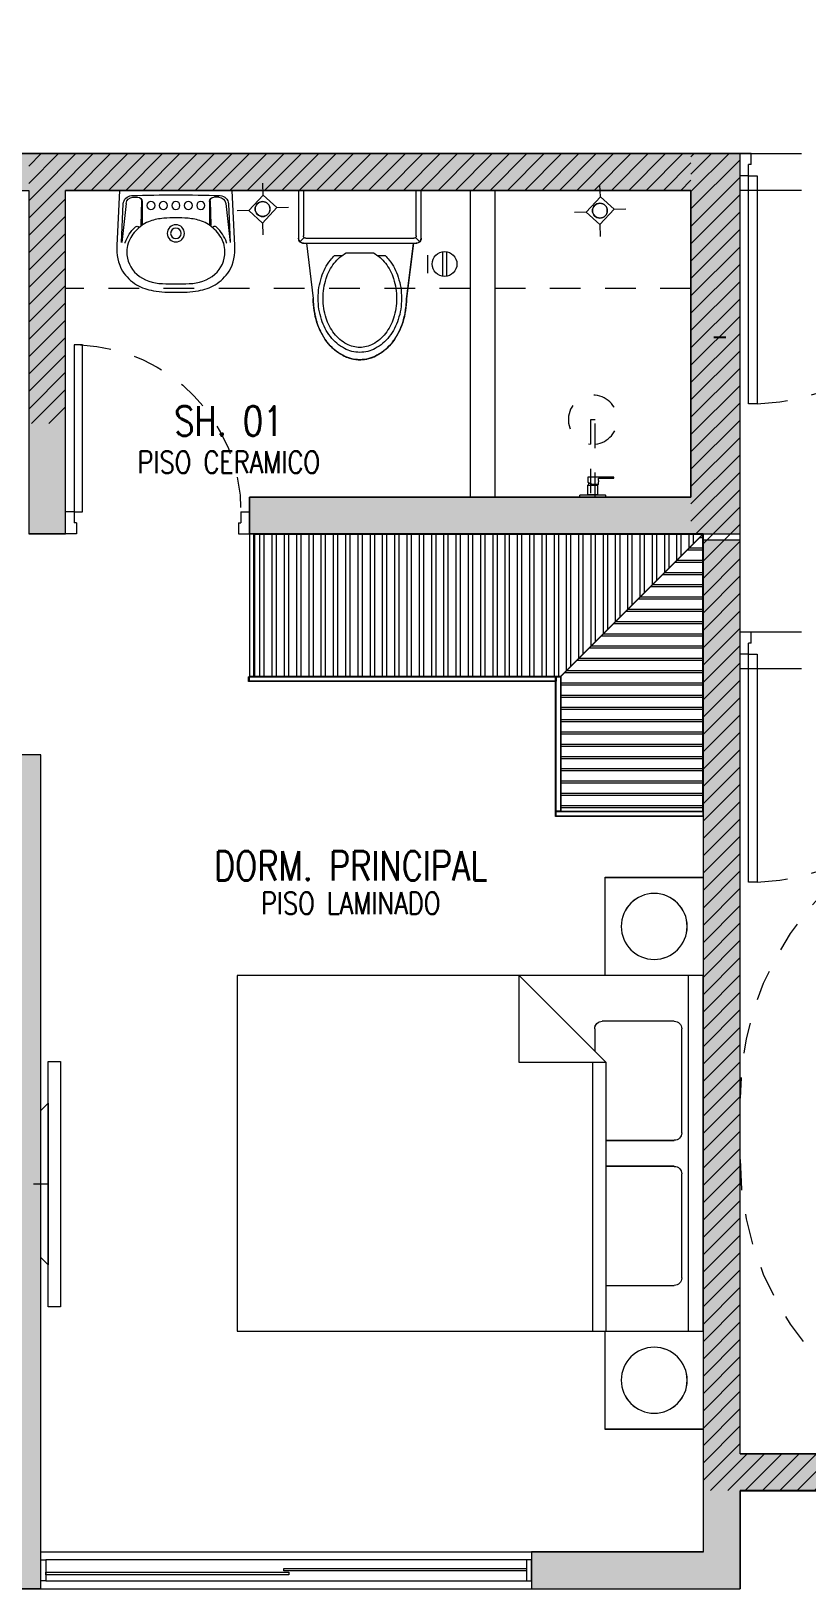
# Model space of a CAD drawing. Header units: millimetres. Extents: x 3738 to 3833, y 1327 to 1657.
# Drawn here: x 3788.63 to 3791.79, y 1407.21 to 1413.56 of the extents above; entities that cross this region are included whole.
import ezdxf
from ezdxf.enums import TextEntityAlignment as Align

# ---------------------------------------------------------------- set-up
doc = ezdxf.new("R2010")
doc.units = ezdxf.units.MM
doc.linetypes.add('HIDDEN2', pattern=[0.1875, 0.125, -0.0625])
doc.linetypes.add('X-REF_DP_Arquitectura$0$HIDDEN', pattern=[0.375, 0.25, -0.125])
doc.layers.get('0').update_dxf_attribs({"color": 251, "lineweight": 9})
for name, color, linetype, lineweight in [('A-07', 251, 'Continuous', 13), ('A-MOBILIARIO', 251, 'Continuous', 13), ('A-MURO BAJO', 251, 'Continuous', 13), ('A-MUROS', 251, 'Continuous', 13), ('A-PROYECCIONES', 251, 'HIDDEN2', 13), ('A-SANITARIOS', 251, 'Continuous', 13), ('A-TEXTO-ACABADO PISO', 251, 'Continuous', 13), ('A-TEXTO-AMBIENTE', 251, 'Continuous', 13), ('A_20_Estructuras', 251, 'Continuous', 13), ('A_30_DispositivosSanit', 251, 'Continuous', 13), ('A_50_TextoAmbiente', 251, 'Continuous', 13), ('A_50_Vigas', 251, 'X-REF_DP_Arquitectura$0$HIDDEN', 13), ('A_60_HatchEstructuras', 251, 'Continuous', 13), ('DLP_MOBILIARIO FIJO', 251, 'Continuous', 13), ('MURO CF 120', 251, 'Continuous', 13), ('MURO CF 60', 251, 'Continuous', 13)]:
    doc.layers.add(name, color=color, linetype=linetype, lineweight=lineweight)
doc.styles.add('ROMANS', font='romans.shx', dxfattribs={"width": 0.8})
pattern_1 = [(45, (-21.67, -43.67528), (-0.03535534, 0.03535534), [])]
pattern_2 = [(45, (131.3, -47.8), (-0.035355339, 0.035355339), [])]

# ---------------------------------------------------------------- blocks, each defined once
blk = doc.blocks.new('EF-P112')
at = {"layer": 'A_60_HatchEstructuras'}
h = blk.add_hatch(color=256, dxfattribs=at)
h.dxf.hatch_style = 1
h.paths.add_polyline_path([(-26.25, -4.925), (-25.825, -4.925), (-25.825, -4.775), (-28.1, -4.775), (-28.1, -4.925), (-26.45, -4.925), (-26.45, -6.175), (-28.85, -6.175), (-28.85, -4.775), (-29, -4.775), (-29, -6.175), (-31.9, -6.175), (-31.9, -4.775), (-32.1, -4.775), (-32.1, -6.175), (-35.65, -6.175), (-35.65, -6.325), (-26.25, -6.325)])
h.paths.add_polyline_path([(-25.65, -7.525), (-35.65, -7.525), (-35.65, -7.675), (-32.1, -7.675), (-32.1, -9.075), (-31.9, -9.075), (-31.9, -7.675), (-28.55, -7.675), (-28.55, -9.075), (-28.4, -9.075), (-28.4, -7.675), (-25.85, -7.675), (-25.85, -8.925), (-27.65, -8.925), (-27.65, -9.075), (-25.65, -9.075)])
h = blk.add_hatch(color=256, dxfattribs=at)
h.dxf.hatch_style = 1
h.paths.add_polyline_path([(-25.65, -9.1), (-25.8, -9.1), (-25.8, -13.225), (-26.5, -13.225), (-26.5, -13.375), (-25.65, -13.375), (-25.65, -12.975), (-21.85, -12.975), (-21.85, -7.525), (-24.65, -7.525), (-24.65, -7.675), (-22, -7.675), (-22, -10.025), (-24.2, -10.025), (-24.2, -9.475), (-24.65, -9.475), (-24.65, -9.625), (-24.35, -9.625), (-24.35, -10.175), (-22, -10.175), (-22, -12.825), (-25.65, -12.825)])
h.paths.add_polyline_path([(-21.52, -9.1), (-21.67, -9.1), (-21.67, -13.375), (-20.85, -13.375), (-20.85, -13.225), (-21.52, -13.225)])
h = blk.add_hatch(color=256, dxfattribs=at)
h.dxf.hatch_style = 1
h.paths.add_polyline_path([(-28.5, -9.975), (-30.25, -9.975), (-30.25, -10.125), (-28.65, -10.125), (-28.65, -13.225), (-29.85, -13.225), (-29.85, -13.375), (-28.5, -13.375)])
h.paths.add_polyline_path([(-31.05, -9.975), (-31.2, -9.975), (-31.2, -13.375), (-31.05, -13.375)])
h.paths.add_polyline_path([(-33.6, -10.125), (-32, -10.125), (-32, -9.975), (-33.75, -9.975), (-33.75, -13.375), (-32.4, -13.375), (-32.4, -13.225), (-33.6, -13.225)])
at = {"layer": 'A_20_Estructuras'}
for points in [[(-25.65, -7.525), (-35.65, -7.525), (-35.65, -7.675), (-32.1, -7.675), (-32.1, -9.075), (-31.9, -9.075), (-31.9, -7.675), (-28.55, -7.675), (-28.55, -9.075), (-28.4, -9.075), (-28.4, -7.675), (-25.85, -7.675), (-25.85, -8.925), (-27.65, -8.925), (-27.65, -9.075), (-25.65, -9.075)], [(-25.65, -9.1), (-25.8, -9.1), (-25.8, -13.225), (-26.5, -13.225), (-26.5, -13.375), (-25.65, -13.375), (-25.65, -12.975), (-21.85, -12.975), (-21.85, -7.525), (-24.65, -7.525), (-24.65, -7.675), (-22, -7.675), (-22, -10.025), (-24.2, -10.025), (-24.2, -9.475), (-24.65, -9.475), (-24.65, -9.625), (-24.35, -9.625), (-24.35, -10.175), (-22, -10.175), (-22, -12.825), (-25.65, -12.825)], [(-28.5, -9.975), (-30.25, -9.975), (-30.25, -10.125), (-28.65, -10.125), (-28.65, -13.225), (-29.85, -13.225), (-29.85, -13.375), (-28.5, -13.375)]]:
    blk.add_lwpolyline(points, close=True, dxfattribs=at)
at = {"layer": 'A_50_Vigas'}
for p, q in [((-24.65, -7.525), (-25.65, -7.525)), ((-24.65, -7.675), (-25.65, -7.675)), ((-24.65, -9.475), (-25.65, -9.475)), ((-24.65, -9.625), (-25.65, -9.625)), ((-28.5, -13.375), (-26.5, -13.375))]:
    blk.add_line(p, q, dxfattribs=at)
blk = doc.blocks.new('ducha marsano')
at = {"linetype": 'HIDDEN2', "ltscale": 0.5, "extrusion": (-4.9425e-10, -7.91123e-10, -1)}
for p, q in [((-0.01, 0), (0.01, 0)), ((0.01, 0), (0.01, -0.3155)), ((-0.0205, -0.08), (-0.0205, -0.0601)), ((-0.0155, -0.058), (-0.0157, -0.058)), ((-0.01, -0.3155), (-0.01, 0)), ((0.0225, -0.0515), (-0.0001, -0.0515)), ((0.0225, -0.0515), (0.0225, -0.0627)), ((0.021, -0.0815), (-0.019, -0.0815)), ((0.025, -0.0815), (0.021, -0.0815)), ((0.0225, -0.0682), (0.0225, -0.077)), ((0.0225, -0.077), (0.025, -0.077)), ((0.025, -0.077), (0.0771, -0.077)), ((0.0771, -0.0815), (0.025, -0.0815)), ((0.0771, -0.077), (0.0816, -0.077)), ((0.0816, -0.0815), (0.0771, -0.0815)), ((0.0816, -0.077), (0.082, -0.077)), ((0.082, -0.0815), (0.0816, -0.0815)), ((0.082, -0.077), (0.084, -0.077)), ((0.084, -0.0815), (0.082, -0.0815)), ((0.0855, -0.0785), (0.0855, -0.08)), ((0.01, -0.3155), (-0.01, -0.3155))]:
    blk.add_line(p, q, dxfattribs=at)
for centre, radius, start, end in [((-0.0004, -0.0462), 0.02, 323.95812, 354.92979), ((0.0004, -0.0462), 0.02, 185.07021, 195.2705), ((0.019, -0.08), 0.0015, 270, 360), ((-0.084, -0.0785), 0.0015, 90, 180), ((-0.084, -0.08), 0.0015, 180, 270), ((0, -0.3155), 0.1, 95.73917, 84.26083)]:
    blk.add_arc(centre, radius, start, end, dxfattribs=at)
at = {"linetype": 'HIDDEN2', "ltscale": 0.5, "extrusion": (-4.94252e-10, -7.91124e-10, -1)}
blk.add_ellipse((0, -0.0515), major_axis=(-0.0225, -0.0095), ratio=0.001448, start_param=0.425436, end_param=1.567366, dxfattribs=at)
at = {"linetype": 'HIDDEN2', "ltscale": 0.5}
for points, degree in [([(-0.0305, 0), (0, 0), (0.0305, 0)], 2), ([(0.0305, 0), (0.0415, 0), (0.0525, 0)], 2), ([(0.0525, 0), (0.0525, -0.0038), (0.0525, -0.0075)], 2), ([(-0.0525, 0), (-0.0525, -0.0038), (-0.0525, -0.0075)], 2), ([(-0.0525, 0), (-0.0415, 0), (-0.0305, 0)], 2), ([(-0.0525, -0.0075), (-0.0525, -0.0075), (-0.0525, -0.0075)], 2), ([(0.0305, -0.008), (0, -0.008), (-0.0305, -0.008)], 2), ([(-0.0215, -0.008), (-0.0215, -0.0093), (-0.0215, -0.0105)], 2), ([(-0.021, -0.011), (-0.007, -0.011), (0.007, -0.011), (0.021, -0.011)], 3), ([(-0.02, -0.011), (-0.02, -0.0294), (-0.02, -0.0477)], 2), ([(-0.0197, -0.048), (0, -0.048), (0.0197, -0.048)], 2), ([(0.02, -0.011), (0.02, -0.0294), (0.02, -0.0477)], 2), ([(0.0215, -0.008), (0.0215, -0.0093), (0.0215, -0.0105)], 2)]:
    blk.add_open_spline(points, degree=degree, dxfattribs=at)
for points, weights in [([(-0.0525, -0.0075), (-0.0525, -0.0075), (-0.0525, -0.0075)], [1, 0.990847086912, 0.982266230892]), ([(-0.052, -0.008), (-0.0525, -0.008), (-0.0525, -0.0075)], [1, 0.707106781193, 1]), ([(-0.0215, -0.0105), (-0.0215, -0.011), (-0.021, -0.011)], [1, 0.70710678154, 1]), ([(-0.02, -0.0477), (-0.02, -0.048), (-0.0197, -0.048)], [1, 0.707106780138, 1]), ([(0.02, -0.0477), (0.02, -0.048), (0.0197, -0.048)], [1, 0.707106779703, 1]), ([(0.0211, -0.011), (0.0211, -0.011), (0.021, -0.011)], [1, 0.992411795776, 1]), ([(0.052, -0.008), (0.0521, -0.008), (0.0521, -0.008)], [1, 0.992411795771, 1])]:
    blk.add_rational_spline(points, weights, degree=2, dxfattribs=at)
for points, knots in [([(-0.0305, -0.008), (-0.0332, -0.008), (-0.0374, -0.008), (-0.0424, -0.008), (-0.0458, -0.008), (-0.0486, -0.008), (-0.0512, -0.008), (-0.052, -0.008), (-0.052, -0.008)], [0, 0, 0, 0, 8.104572, 12.495263, 16.885954, 21.276645, 25.667336, 33.771908, 33.771908, 33.771908, 33.771908]), ([(0.0225, -0.0682), (0.0225, -0.0682), (0.0225, -0.0682), (0.0225, -0.0679), (0.0224, -0.0677), (0.0224, -0.0672), (0.0224, -0.0669), (0.0223, -0.0662), (0.0223, -0.0658), (0.0223, -0.0652), (0.0223, -0.0648), (0.0224, -0.0641), (0.0224, -0.0638), (0.0224, -0.0633), (0.0225, -0.0631), (0.0225, -0.0628), (0.0225, -0.0627), (0.0225, -0.0627)], [0.4148436, 0.4148436, 0.4148436, 0.4148436, 0.5185541, 0.5185541, 0.6222645, 0.6222645, 0.7259759, 0.7259759, 0.8296873, 0.8296873, 0.9333987, 0.9333987, 1.03711, 1.03711, 1.1408205, 1.1408205, 1.2445309, 1.2445309, 1.2445309, 1.2445309]), ([(0.052, -0.008), (0.052, -0.008), (0.0512, -0.008), (0.0486, -0.008), (0.0458, -0.008), (0.0424, -0.008), (0.0374, -0.008), (0.0332, -0.008), (0.0305, -0.008)], [0, 0, 0, 0, 8.104572, 12.495263, 16.885954, 21.276645, 25.667336, 33.771908, 33.771908, 33.771908, 33.771908])]:
    blk.add_open_spline(points, degree=3, knots=knots, dxfattribs=at)
for points, weights, degree, knots in [([(0.0211, -0.011), (0.0211, -0.011), (0.0211, -0.011), (0.0211, -0.011), (0.0214, -0.0109), (0.0215, -0.0107), (0.0215, -0.0105)], [0.918641037743, 0.918640949346, 0.918640860949, 0.918640772552, 0.789223156395, 0.789223156395, 0.918640772552], 3, [0.1238988, 0.1238988, 0.1238988, 0.1238988, 0.1238993, 0.1238993, 0.1238993, 0.78603, 0.78603, 0.78603, 0.78603]), ([(0.0521, -0.008), (0.0521, -0.008), (0.0521, -0.008), (0.0525, -0.0079), (0.0525, -0.0075)], [0.918641037749, 0.918640905153, 0.918640772558, 0.724517853988, 0.918640772558], 2, [0.1238988, 0.1238988, 0.1238988, 0.1238993, 0.1238993, 0.7860311, 0.7860311, 0.7860311])]:
    blk.add_rational_spline(points, weights, degree=degree, knots=knots, dxfattribs=at)
blk = doc.blocks.new('A$C4BFA03A9')
for points in [[(0.06, -0.5), (0.11, -0.5), (0.11, 0.5), (0.06, 0.5)], [(0.03, -0.3), (0.06, -0.33), (0.06, 0.33), (0.03, 0.3)]]:
    blk.add_lwpolyline(points, close=True)
at = {"layer": 'A-PROYECCIONES', "ltscale": 0.15}
blk.add_line((0.06, 0), (0, 0), dxfattribs=at)
blk = doc.blocks.new('CAMA 2PLAZAS C_VELADOR')
for p, q in [((-1.8499, 0), (-0.3999, 0)), ((-1.8499, -0.06), (-1.8499, 0)), ((-0.3999, 0), (-0.3999, -0.06))]:
    blk.add_line(p, q)
at = {"linetype": 'Continuous'}
for p, q in [((-1.8499, -0.06), (-0.3999, -0.06)), ((-1.8499, -1.9), (-1.8499, -0.06)), ((-0.3999, -0.06), (-0.3999, -1.9)), ((-1.6633, -0.3958), (-1.6633, -0.1184)), ((-1.6327, -0.0878), (-1.2086, -0.0878)), ((-1.1779, -0.1184), (-1.1779, -0.3958)), ((-1.0719, -0.3958), (-1.0719, -0.1184)), ((-1.0413, -0.0878), (-0.6172, -0.0878)), ((-0.5866, -0.1184), (-0.5866, -0.4118)), ((-1.8499, -0.396), (-0.7546, -0.396)), ((-0.3999, -0.7507), (-0.7546, -0.396)), ((-0.7546, -0.396), (-0.7546, -0.7507)), ((-0.6172, -0.4424), (-0.7082, -0.4424)), ((-0.7546, -0.452), (-1.8499, -0.452)), ((-0.7546, -0.7507), (-0.3999, -0.7507)), ((-0.3999, -1.9), (-1.8499, -1.9))]:
    blk.add_line(p, q, dxfattribs=at)
for points in [[(-2.2499, -0.4), (-1.8499, -0.4), (-1.8499, 0), (-2.2499, 0)], [(-0.4, -0.4), (0, -0.4), (0, 0), (-0.4, 0)]]:
    blk.add_lwpolyline(points, close=True)
for centre in [(-2.0499, -0.2), (-0.2, -0.2)]:
    blk.add_circle(centre, 0.1344)
for centre, start, end in [((-1.6327, -0.1184), 90, 180), ((-1.2086, -0.1184), 0, 90), ((-1.0413, -0.1184), 90, 180), ((-0.6172, -0.1184), 0, 90), ((-0.6172, -0.4118), 270, 0)]:
    blk.add_arc(centre, 0.0306, start, end, dxfattribs=at)
blk = doc.blocks.new('*U281')
for p, q in [((0.01, 0.705), (0.01, 0.75)), ((0.055, 0.705), (0.01, 0.705)), ((0.1, 0.715), (0.055, 0.715)), ((0.055, 0.705), (0.055, 0.715)), ((0.1, 0.715), (0.1, 0.75)), ((0.055, 0.045), (0.01, 0.045)), ((0.01, 0.045), (0.01, 0)), ((0.055, 0.045), (0.055, 0.035)), ((0.1, 0.035), (0.055, 0.035)), ((0.1, 0.035), (0.1, 0))]:
    blk.add_line(p, q)
blk.add_lwpolyline([(0.78, 0.07), (0.78, 0.035), (0.1, 0.035), (0.1, 0.07)], close=True)
at = {"color": 7, "linetype": 'HIDDEN2'}
blk.add_arc((0.0996, 0.0341), 0.6809, 2.23015, 89.96723, dxfattribs=at)
blk = doc.blocks.new('SIFON JET_PLANTA')
for p, q in [((-0.215, 0.2181, 0), (-0.44, 0.19, 0)), ((-0.215, -0.23, 0), (-0.215, 0.23, 0)), ((-0.2091, 0.2441, 0), (-0.1921, 0.2271, 0)), ((-0.195, 0.25, 0), (0, 0.25, 0)), ((-0.195, -0.22, 0), (-0.195, 0.22, 0)), ((-0.185, 0.23, 0), (0, 0.23, 0)), ((0, 0.25, 0), (0, -0.25, 0)), ((-0.265, 0.0718, 0), (-0.265, 0.1028, 0)), ((-0.255, -0.0562, 0), (-0.255, 0.0562, 0)), ((-0.265, -0.1028, 0), (-0.265, -0.0718, 0)), ((-0.215, -0.2181, 0), (-0.44, -0.19, 0)), ((-0.2091, -0.2441, 0), (-0.1921, -0.2271, 0)), ((0, -0.25, 0), (-0.195, -0.25, 0)), ((0, -0.23, 0), (-0.185, -0.23, 0))]:
    blk.add_line(p, q)
at = {"extrusion": (-2.64698e-23, 6.61744e-24, -1)}
for p, q in [((-0.44, 0.19, 0), (-0.4322, 0.191, 0)), ((-0.4322, 0.191, 0), (-0.215, 0.2181, 0)), ((-0.215, 0.2278, 0), (-0.2149, 0.2323, 0)), ((-0.215, 0.2234, 0), (-0.215, 0.2278, 0)), ((-0.215, 0.2181, 0), (-0.215, 0.2234, 0)), ((-0.2149, 0.2323, 0), (-0.2142, 0.2356, 0)), ((-0.2142, 0.2356, 0), (-0.2129, 0.239, 0)), ((-0.2129, 0.239, 0), (-0.211, 0.2419, 0)), ((-0.211, 0.2419, 0), (-0.2091, 0.2441, 0)), ((-0.2091, 0.2441, 0), (-0.2077, 0.2455, 0)), ((-0.2077, 0.2455, 0), (-0.2055, 0.247, 0)), ((-0.2055, 0.247, 0), (-0.2007, 0.2492, 0)), ((-0.2007, 0.2492, 0), (-0.195, 0.25, 0)), ((-0.195, 0.25, 0), (-0.195, 0.25, 0)), ((-0.195, 0.25, 0), (-0.1605, 0.25, 0)), ((-0.1605, 0.25, 0), (-0.0975, 0.25, 0)), ((-0.0975, 0.25, 0), (-0.0323, 0.25, 0)), ((-0.0323, 0.25, 0), (0, 0.25, 0)), ((0, 0.25, 0), (0, -0.25, 0)), ((-0.6299, 0.1235, 0), (-0.6251, 0.1276, 0)), ((-0.6251, 0.1276, 0), (-0.6206, 0.1314, 0)), ((-0.6206, 0.1314, 0), (-0.6168, 0.1344, 0)), ((-0.6168, 0.1344, 0), (-0.6106, 0.1389, 0)), ((-0.6106, 0.1389, 0), (-0.6061, 0.142, 0)), ((-0.6061, 0.142, 0), (-0.6, 0.1461, 0)), ((-0.6, 0.1461, 0), (-0.5963, 0.1484, 0)), ((-0.5963, 0.1484, 0), (-0.5908, 0.1517, 0)), ((-0.5908, 0.1517, 0), (-0.5862, 0.1543, 0)), ((-0.5862, 0.1543, 0), (-0.5794, 0.158, 0)), ((-0.5794, 0.158, 0), (-0.5693, 0.1629, 0)), ((-0.5693, 0.1629, 0), (-0.5517, 0.1703, 0)), ((-0.5517, 0.1703, 0), (-0.5465, 0.1722, 0)), ((-0.5465, 0.1722, 0), (-0.5385, 0.1749, 0)), ((-0.5385, 0.1749, 0), (-0.5346, 0.176, 0)), ((-0.5346, 0.176, 0), (-0.5265, 0.1784, 0)), ((-0.5265, 0.1784, 0), (-0.5216, 0.1797, 0)), ((-0.5216, 0.1797, 0), (-0.5148, 0.1813, 0)), ((-0.5148, 0.1813, 0), (-0.5079, 0.1829, 0)), ((-0.5079, 0.1829, 0), (-0.5016, 0.1842, 0)), ((-0.5016, 0.1842, 0), (-0.4865, 0.1867, 0)), ((-0.4865, 0.1867, 0), (-0.4763, 0.188, 0)), ((-0.4763, 0.188, 0), (-0.4726, 0.1884, 0)), ((-0.4726, 0.1884, 0), (-0.4636, 0.1892, 0)), ((-0.4636, 0.1892, 0), (-0.4549, 0.1897, 0)), ((-0.4549, 0.1897, 0), (-0.449, 0.1899, 0)), ((-0.449, 0.1899, 0), (-0.44, 0.19, 0)), ((-0.6779, 0.0582, 0), (-0.6745, 0.0655, 0)), ((-0.6745, 0.0655, 0), (-0.6722, 0.0699, 0)), ((-0.6745, 0.0655, 0), (-0.6745, 0.0655, 0)), ((-0.6722, 0.0699, 0), (-0.6705, 0.0728, 0)), ((-0.6705, 0.0728, 0), (-0.669, 0.0755, 0)), ((-0.669, 0.0755, 0), (-0.6672, 0.0785, 0)), ((-0.6672, 0.0785, 0), (-0.665, 0.082, 0)), ((-0.665, 0.082, 0), (-0.6634, 0.0845, 0)), ((-0.6634, 0.0845, 0), (-0.6611, 0.088, 0)), ((-0.6611, 0.088, 0), (-0.657, 0.0936, 0)), ((-0.657, 0.0936, 0), (-0.6534, 0.0984, 0)), ((-0.657, 0.0936, 0), (-0.657, 0.0936, 0)), ((-0.6534, 0.0984, 0), (-0.6503, 0.1023, 0)), ((-0.6534, 0.0984, 0), (-0.6534, 0.0984, 0)), ((-0.6503, 0.1023, 0), (-0.6453, 0.108, 0)), ((-0.6453, 0.108, 0), (-0.6386, 0.1152, 0)), ((-0.6386, 0.1152, 0), (-0.6326, 0.121, 0)), ((-0.6326, 0.121, 0), (-0.6299, 0.1235, 0)), ((-0.69, 0, 0), (-0.6899, 0.0044, 0)), ((-0.6899, 0.0044, 0), (-0.6897, 0.0096, 0)), ((-0.6897, 0.0096, 0), (-0.6893, 0.014, 0)), ((-0.6893, 0.014, 0), (-0.6887, 0.0194, 0)), ((-0.6887, 0.0194, 0), (-0.6881, 0.0236, 0)), ((-0.6881, 0.0236, 0), (-0.6872, 0.0284, 0)), ((-0.6881, 0.0236, 0), (-0.6881, 0.0236, 0)), ((-0.6872, 0.0284, 0), (-0.6867, 0.031, 0)), ((-0.6867, 0.031, 0), (-0.6855, 0.0361, 0)), ((-0.6855, 0.0361, 0), (-0.6838, 0.0421, 0)), ((-0.6855, 0.0361, 0), (-0.6855, 0.0361, 0)), ((-0.6838, 0.0421, 0), (-0.6819, 0.048, 0)), ((-0.6838, 0.0421, 0), (-0.6838, 0.0421, 0)), ((-0.6819, 0.048, 0), (-0.6804, 0.0521, 0)), ((-0.6804, 0.0521, 0), (-0.6793, 0.0547, 0)), ((-0.6793, 0.0547, 0), (-0.6779, 0.0582, 0)), ((-0.6899, -0.0065, 0), (-0.69, 0, 0)), ((-0.6896, -0.0111, 0), (-0.6899, -0.0065, 0)), ((-0.6891, -0.0164, 0), (-0.6896, -0.0111, 0)), ((-0.6881, -0.0232, 0), (-0.6891, -0.0164, 0)), ((-0.6876, -0.0264, 0), (-0.6881, -0.0232, 0)), ((-0.687, -0.0296, 0), (-0.6876, -0.0264, 0)), ((-0.6864, -0.0321, 0), (-0.687, -0.0296, 0)), ((-0.6855, -0.0361, 0), (-0.6864, -0.0321, 0)), ((-0.6838, -0.0419, 0), (-0.6855, -0.0361, 0)), ((-0.6827, -0.0457, 0), (-0.6838, -0.0419, 0)), ((-0.6814, -0.0492, 0), (-0.6827, -0.0457, 0)), ((-0.6803, -0.0522, 0), (-0.6814, -0.0492, 0)), ((-0.6792, -0.0551, 0), (-0.6803, -0.0522, 0)), ((-0.6779, -0.0581, 0), (-0.6792, -0.0551, 0)), ((-0.677, -0.0602, 0), (-0.6779, -0.0581, 0)), ((-0.6751, -0.0642, 0), (-0.677, -0.0602, 0)), ((-0.6722, -0.0699, 0), (-0.6751, -0.0642, 0)), ((-0.6706, -0.0727, 0), (-0.6722, -0.0699, 0)), ((-0.6679, -0.0774, 0), (-0.6706, -0.0727, 0)), ((-0.6646, -0.0826, 0), (-0.6679, -0.0774, 0)), ((-0.6623, -0.0862, 0), (-0.6646, -0.0826, 0)), ((-0.6599, -0.0897, 0), (-0.6623, -0.0862, 0)), ((-0.6554, -0.0958, 0), (-0.6599, -0.0897, 0)), ((-0.6494, -0.1032, 0), (-0.6554, -0.0958, 0)), ((-0.6458, -0.1074, 0), (-0.6494, -0.1032, 0)), ((-0.64, -0.1137, 0), (-0.6458, -0.1074, 0)), ((-0.6379, -0.1158, 0), (-0.64, -0.1137, 0)), ((-0.6347, -0.119, 0), (-0.6379, -0.1158, 0)), ((-0.6335, -0.1201, 0), (-0.6347, -0.119, 0)), ((-0.6347, -0.119, 0), (-0.6347, -0.119, 0)), ((-0.6318, -0.1217, 0), (-0.6335, -0.1201, 0)), ((-0.6305, -0.123, 0), (-0.6318, -0.1217, 0)), ((-0.6318, -0.1217, 0), (-0.6318, -0.1217, 0)), ((-0.6288, -0.1244, 0), (-0.6305, -0.123, 0)), ((-0.6276, -0.1255, 0), (-0.6288, -0.1244, 0)), ((-0.6262, -0.1268, 0), (-0.6276, -0.1255, 0)), ((-0.6245, -0.1281, 0), (-0.6262, -0.1268, 0)), ((-0.6235, -0.1291, 0), (-0.6245, -0.1281, 0)), ((-0.6245, -0.1281, 0), (-0.6245, -0.1281, 0)), ((-0.6223, -0.13, 0), (-0.6235, -0.1291, 0)), ((-0.6215, -0.1307, 0), (-0.6223, -0.13, 0)), ((-0.6204, -0.1315, 0), (-0.6215, -0.1307, 0)), ((-0.6193, -0.1324, 0), (-0.6204, -0.1315, 0)), ((-0.6179, -0.1335, 0), (-0.6193, -0.1324, 0)), ((-0.6168, -0.1344, 0), (-0.6179, -0.1335, 0)), ((-0.6153, -0.1355, 0), (-0.6168, -0.1344, 0)), ((-0.6142, -0.1363, 0), (-0.6153, -0.1355, 0)), ((-0.612, -0.1379, 0), (-0.6142, -0.1363, 0)), ((-0.6086, -0.1403, 0), (-0.612, -0.1379, 0)), ((-0.607, -0.1415, 0), (-0.6086, -0.1403, 0)), ((-0.6058, -0.1422, 0), (-0.607, -0.1415, 0)), ((-0.6039, -0.1435, 0), (-0.6058, -0.1422, 0)), ((-0.602, -0.1448, 0), (-0.6039, -0.1435, 0)), ((-0.6004, -0.1458, 0), (-0.602, -0.1448, 0)), ((-0.5987, -0.1469, 0), (-0.6004, -0.1458, 0)), ((-0.5964, -0.1483, 0), (-0.5987, -0.1469, 0)), ((-0.595, -0.1492, 0), (-0.5964, -0.1483, 0)), ((-0.5936, -0.15, 0), (-0.595, -0.1492, 0)), ((-0.5918, -0.1511, 0), (-0.5936, -0.15, 0)), ((-0.5896, -0.1524, 0), (-0.5918, -0.1511, 0)), ((-0.5871, -0.1538, 0), (-0.5896, -0.1524, 0)), ((-0.5833, -0.1559, 0), (-0.5871, -0.1538, 0)), ((-0.5781, -0.1587, 0), (-0.5833, -0.1559, 0)), ((-0.5759, -0.1598, 0), (-0.5781, -0.1587, 0)), ((-0.5738, -0.1608, 0), (-0.5759, -0.1598, 0)), ((-0.5702, -0.1625, 0), (-0.5738, -0.1608, 0)), ((-0.5675, -0.1637, 0), (-0.5702, -0.1625, 0)), ((-0.5659, -0.1645, 0), (-0.5675, -0.1637, 0)), ((-0.5644, -0.1652, 0), (-0.5659, -0.1645, 0)), ((-0.5614, -0.1664, 0), (-0.5644, -0.1652, 0)), ((-0.5598, -0.1671, 0), (-0.5614, -0.1664, 0)), ((-0.5568, -0.1683, 0), (-0.5598, -0.1671, 0)), ((-0.5543, -0.1693, 0), (-0.5568, -0.1683, 0)), ((-0.551, -0.1706, 0), (-0.5543, -0.1693, 0)), ((-0.5491, -0.1713, 0), (-0.551, -0.1706, 0)), ((-0.5465, -0.1722, 0), (-0.5491, -0.1713, 0)), ((-0.5449, -0.1728, 0), (-0.5465, -0.1722, 0)), ((-0.5428, -0.1735, 0), (-0.5449, -0.1728, 0)), ((-0.5412, -0.174, 0), (-0.5428, -0.1735, 0)), ((-0.5385, -0.1749, 0), (-0.5412, -0.174, 0)), ((-0.5352, -0.1759, 0), (-0.5385, -0.1749, 0)), ((-0.5385, -0.1749, 0), (-0.5385, -0.1749, 0)), ((-0.5321, -0.1768, 0), (-0.5352, -0.1759, 0)), ((-0.5296, -0.1775, 0), (-0.5321, -0.1768, 0)), ((-0.5267, -0.1783, 0), (-0.5296, -0.1775, 0)), ((-0.5238, -0.1791, 0), (-0.5267, -0.1783, 0)), ((-0.5267, -0.1783, 0), (-0.5267, -0.1783, 0)), ((-0.5217, -0.1796, 0), (-0.5238, -0.1791, 0)), ((-0.5177, -0.1807, 0), (-0.5217, -0.1796, 0)), ((-0.5151, -0.1813, 0), (-0.5177, -0.1807, 0)), ((-0.5118, -0.1821, 0), (-0.5151, -0.1813, 0)), ((-0.5094, -0.1826, 0), (-0.5118, -0.1821, 0)), ((-0.5066, -0.1832, 0), (-0.5094, -0.1826, 0)), ((-0.5022, -0.184, 0), (-0.5066, -0.1832, 0)), ((-0.4974, -0.1849, 0), (-0.5022, -0.184, 0)), ((-0.495, -0.1854, 0), (-0.4974, -0.1849, 0)), ((-0.4974, -0.1849, 0), (-0.4974, -0.1849, 0)), ((-0.4936, -0.1856, 0), (-0.495, -0.1854, 0)), ((-0.4916, -0.1859, 0), (-0.4936, -0.1856, 0)), ((-0.4884, -0.1864, 0), (-0.4916, -0.1859, 0)), ((-0.4862, -0.1867, 0), (-0.4884, -0.1864, 0)), ((-0.4824, -0.1872, 0), (-0.4862, -0.1867, 0)), ((-0.4812, -0.1874, 0), (-0.4824, -0.1872, 0)), ((-0.4785, -0.1877, 0), (-0.4812, -0.1874, 0)), ((-0.4761, -0.188, 0), (-0.4785, -0.1877, 0)), ((-0.4735, -0.1883, 0), (-0.4761, -0.188, 0)), ((-0.4695, -0.1887, 0), (-0.4735, -0.1883, 0)), ((-0.4651, -0.189, 0), (-0.4695, -0.1887, 0)), ((-0.4639, -0.1891, 0), (-0.4651, -0.189, 0)), ((-0.4651, -0.189, 0), (-0.4651, -0.189, 0)), ((-0.4619, -0.1893, 0), (-0.4639, -0.1891, 0)), ((-0.4592, -0.1894, 0), (-0.4619, -0.1893, 0)), ((-0.4568, -0.1896, 0), (-0.4592, -0.1894, 0)), ((-0.455, -0.1897, 0), (-0.4568, -0.1896, 0)), ((-0.4518, -0.1898, 0), (-0.455, -0.1897, 0)), ((-0.449, -0.1899, 0), (-0.4518, -0.1898, 0)), ((-0.4467, -0.1899, 0), (-0.449, -0.1899, 0)), ((-0.4428, -0.19, 0), (-0.4467, -0.1899, 0)), ((-0.44, -0.19, 0), (-0.4428, -0.19, 0)), ((-0.215, -0.2181, 0), (-0.44, -0.19, 0)), ((-0.215, -0.227, 0), (-0.215, -0.2181, 0)), ((-0.215, -0.23, 0), (-0.215, -0.227, 0)), ((-0.2147, -0.2335, 0), (-0.215, -0.23, 0)), ((-0.2138, -0.2369, 0), (-0.2147, -0.2335, 0)), ((-0.2126, -0.2395, 0), (-0.2138, -0.2369, 0)), ((-0.2138, -0.2369, 0), (-0.2138, -0.2369, 0)), ((-0.2108, -0.2423, 0), (-0.2126, -0.2395, 0)), ((-0.2126, -0.2395, 0), (-0.2126, -0.2395, 0)), ((-0.2091, -0.2441, 0), (-0.2108, -0.2423, 0)), ((-0.2108, -0.2423, 0), (-0.2108, -0.2423, 0)), ((-0.2108, -0.2423, 0), (-0.2108, -0.2423, 0)), ((-0.209, -0.244, 0), (-0.2091, -0.2441, 0)), ((-0.2067, -0.2462, 0), (-0.209, -0.244, 0)), ((-0.209, -0.244, 0), (-0.209, -0.244, 0)), ((-0.2029, -0.2484, 0), (-0.2067, -0.2462, 0)), ((-0.2067, -0.2462, 0), (-0.2067, -0.2462, 0)), ((-0.1995, -0.2495, 0), (-0.2029, -0.2484, 0)), ((-0.2029, -0.2484, 0), (-0.2029, -0.2484, 0)), ((-0.195, -0.25, 0), (-0.1995, -0.2495, 0)), ((0, -0.25, 0), (-0.195, -0.25, 0))]:
    blk.add_line(p, q, dxfattribs=at)
at = {"elevation": 0}
for points in [[(-0.265, 0.1028, 0.0362), (-0.2844, 0.1202, 0.08725), (-0.3535, 0.1565, 0.077598), (-0.44, 0.17, 0.077598), (-0.5265, 0.1565, 0.08725), (-0.5956, 0.1202, 0.105601), (-0.6443, 0.0627, 0.12364), (-0.66, 0, 0.12364), (-0.6443, -0.0627, 0.105601), (-0.5956, -0.1202, 0.08725), (-0.5265, -0.1565, 0.077598), (-0.44, -0.17, 0.077598)], [(-0.255, 0.0562, 0.100268), (-0.2967, 0.1044, 0.08725), (-0.3596, 0.1374, 0.077598), (-0.44, 0.15, 0.077598), (-0.5204, 0.1374, 0.08725), (-0.5833, 0.1044, 0.105601), (-0.6266, 0.0532, 0.12364), (-0.64, 0, 0.12364), (-0.6266, -0.0532, 0.105601), (-0.5833, -0.1044, 0.08725), (-0.5204, -0.1374, 0.077598), (-0.44, -0.15, 0.077598)], [(-0.44, -0.15, 0.077598), (-0.3596, -0.1374, 0.08725), (-0.2967, -0.1044, 0.100268), (-0.255, -0.0562, 0.12364)], [(-0.44, -0.17, 0.077598), (-0.3535, -0.1565, 0.08725), (-0.2844, -0.1202, 0.0362), (-0.265, -0.1028, 0.12364)]]:
    blk.add_lwpolyline(points, format="xyb", dxfattribs=at)
for centre, radius, start, end in [((-0.195, 0.23, 0), 0.02, 90, 180), ((-0.185, 0.22, 0), 0.01, 90, 180), ((-0.4939, -0.0273, 0), 0.203, 127.23483, 151.40883), ((-0.4613, -0.0702, 0), 0.257, 107.47412, 127.23483), ((-0.44, -0.1379, 0), 0.3279, 90, 107.47412), ((-0.544, 0, 0), 0.146, 151.40883, 180), ((-0.544, 0, 0), 0.146, 180, 208.59117), ((-0.4939, 0.0273, 0), 0.203, 208.59117, 232.76517), ((-0.4613, 0.0702, 0), 0.257, 232.76517, 252.52588), ((-0.44, 0.1379, 0), 0.3279, 252.52588, 270), ((-0.195, -0.23, 0), 0.02, 180, 270), ((-0.185, -0.22, 0), 0.01, 180, 270)]:
    blk.add_arc(centre, radius, start, end)
blk = doc.blocks.new('BOWL-ITALGRIF_VARADERO_01')
for p, q in [((-0.2032, -0.1971), (-0.2208, -0.038)), ((0.2032, -0.1971), (0.2208, -0.038)), ((-0.1404, -0.2077), (-0.1424, -0.1083)), ((-0.1375, -0.205), (-0.1375, -0.1117)), ((0.1375, -0.205), (0.1375, -0.1117)), ((0.1404, -0.2077), (0.1424, -0.1083)), ((-0.1753, -0.222), (-0.1544, -0.222)), ((0.1753, -0.222), (0.1544, -0.222))]:
    blk.add_line(p, q)
for points in [[(-0.0917, 0.1589, -0.02989), (-0.0456, 0.1646, -0.007822), (0.0456, 0.1646, -0.02989), (0.0918, 0.1589, -0.091737), (0.1601, 0.1343, -0.112496), (0.2175, 0.0792, -0.147885), (0.2402, -0.0257), (0.23, -0.25), (-0.23, -0.25), (-0.2402, -0.0257, -0.147885), (-0.2175, 0.0792, -0.112496), (-0.1601, 0.1343, -0.091737)], [(-0.0496, -0.1363, -0.062677), (-0.1048, -0.1249, -0.110639), (-0.1576, -0.091, -0.120976), (-0.195, -0.0344, -0.061198), (-0.2, 0, -0.21707), (-0.1593, 0.092, -0.174983), (-0.0545, 0.1298, -0.010618), (0, 0.131, -0.010618), (0.0545, 0.1298, -0.174983), (0.1593, 0.092, -0.21707), (0.2, 0, -0.061198), (0.195, -0.0344, -0.120976), (0.1576, -0.091, -0.110639), (0.1048, -0.1249, -0.062677), (0.0496, -0.1363, -0.017583), (0, -0.138, -0.017583)]]:
    blk.add_lwpolyline(points, format="xyb", close=True)
for points in [[(-0.2216, -0.0381), (-0.2145, -0.1954, 0.390823), (-0.1807, -0.2288, 0.017524), (0.1807, -0.2288, 0.390823), (0.2145, -0.1954), (0.2216, -0.0381)], [(-0.2072, -0.035, 0.005), (-0.2064, -0.038, 0.121292), (-0.166, -0.0996, 0.007977), (-0.1624, -0.1031)], [(0.2072, -0.035, -0.005), (0.2064, -0.038, -0.121292), (0.166, -0.0996, -0.007977), (0.1624, -0.1031)]]:
    blk.add_lwpolyline(points, format="xyb")
for centre, radius in [((0, -0.075), 0.035), ((0, -0.075), 0.0215), ((-0.1015, -0.1885), 0.0165), ((-0.051, -0.1885), 0.0165), ((0, -0.1885), 0.0165), ((0.051, -0.1885), 0.0165), ((0.1015, -0.1885), 0.0165)]:
    blk.add_circle(centre, radius)
for centre, radius, start, end in [((-0.1583, -0.0987), 0.006, 226.64309, 46.64309), ((-0.1404, -0.1083), 0.002, 54.36186, 181.13739), ((-0.1355, -0.1117), 0.002, 56.71088, 180), ((0.1048, -0.1249), 9.094947017729287e-16, 0, 217.6714), ((0.1355, -0.1117), 0.002, 0, 123.28912), ((0.1404, -0.1083), 0.002, 358.86261, 125.63814), ((0.1583, -0.0987), 0.006, 133.35691, 313.35691), ((-0.1753, -0.194), 0.028, 186.31112, 270), ((-0.1545, -0.205), 0.017, 270, 0), ((-0.1544, -0.208), 0.014, 270, 1.13739), ((0.1545, -0.205), 0.017, 180, 270), ((0.1544, -0.208), 0.014, 178.86261, 270), ((0.1753, -0.194), 0.028, 270, 353.68888)]:
    blk.add_arc(centre, radius, start, end)
blk = doc.blocks.new('DPTO 75')
at = {"layer": 'DLP_MOBILIARIO FIJO'}
h = blk.add_hatch(dxfattribs=at)
h.set_pattern_fill('_USER', color=8, scale=0.05, angle=180, pattern_type=0)
h.set_pattern_definition([(180, (-9852.01571, -3180.74786), (-6e-18, -0.05), [])])
h.paths.add_polyline_path([(-12.45, 2.68), (-12.45, 1.55), (-11.87, 2.13), (-11.87, 2.68)])
h = blk.add_hatch(dxfattribs=at)
h.set_pattern_fill('_USER', color=8, scale=0.05, angle=270, pattern_type=0)
h.set_pattern_definition([(270, (-7237.714987, -2422.269825), (0.05, -9e-18), [])])
h.paths.add_polyline_path([(-12.45, 1.55), (-10.62, 1.55), (-10.62, 2.13), (-11.87, 2.13)])
at = {"layer": 'A-MURO BAJO'}
for p, q in [((-9.75, 5.85, 0), (-11.75, 5.85, 0)), ((-9.75, 5.7, 0), (-11.75, 5.7, 0)), ((-11.6, 0.15, 0), (-11.6, 1.4, 0)), ((-11.5, 0.15, 0), (-11.5, 1.4, 0))]:
    blk.add_line(p, q, dxfattribs=at)
at = {"layer": 'A-MUROS'}
for p, q in [((-11.75, 5.85, 0), (-12.6, 5.85, 0)), ((-11.75, 5.7, 0), (-11.75, 5.85, 0)), ((-9.75, 5.85, 0), (-8.4, 5.85, 0)), ((-9.75, 5.85, 0), (-9.75, 2.45, 0)), ((-12.45, 1.55, 0), (-12.45, 5.7, 0)), ((-12.45, 5.7, 0), (-11.75, 5.7, 0)), ((-9.75, 2.45, 0), (-8, 2.45, 0)), ((-10.6, 1.55, 0), (-12.45, 1.55, 0)), ((-10.6, 1.55, 0), (-10.6, 1.4, 0)), ((-9.85, 1.55, 0), (-9.85, 0.15, 0)), ((-9.85, 1.55, 0), (-9.7, 1.55, 0)), ((-12.4, 1.4, 0), (-12.4, 0.15, 0)), ((-10.6, 1.4, 0), (-12.4, 1.4, 0)), ((-12.4, 0.15, 0), (-9.85, 0.15, 0)), ((-12.6, 0, 0), (-2.6, 0, 0))]:
    blk.add_line(p, q, dxfattribs=at)
at = {"layer": 'A-PROYECCIONES'}
blk.add_line((-12.4, 0.55, 0), (-9.85, 0.55, 0), dxfattribs=at)
at = {"layer": 'DLP_MOBILIARIO FIJO', "color": 251}
for p, q in [((-9.77, 5.8175, 0), (-11.73, 5.8175, 0)), ((-11.73, 5.7325, 0), (-9.77, 5.7325, 0))]:
    blk.add_line(p, q, dxfattribs=at)
at = {"layer": 'DLP_MOBILIARIO FIJO', "color": 6, "elevation": 0}
for points in [[(-11.75, 5.7325), (-11.73, 5.7325), (-11.73, 5.8175), (-11.75, 5.8175)], [(-9.75, 5.7325), (-9.77, 5.7325), (-9.77, 5.8175), (-9.75, 5.8175)]]:
    blk.add_lwpolyline(points, close=True, dxfattribs=at)
at = {"layer": 'DLP_MOBILIARIO FIJO', "elevation": 0}
for points in [[(-10.76, 5.7925), (-9.77, 5.7925), (-9.77, 5.7825), (-10.76, 5.7825)], [(-10.74, 5.7675), (-11.73, 5.7675), (-11.73, 5.7775), (-10.74, 5.7775)], [(-11.85, 2.7), (-11.85, 2.68), (-12.45, 2.68), (-12.45, 2.7)], [(-11.85, 2.13), (-11.87, 2.13), (-11.87, 2.68), (-11.85, 2.68)], [(-10.6, 2.15), (-10.6, 2.13), (-11.85, 2.13), (-11.85, 2.15)], [(-10.62, 1.55), (-10.6, 1.55), (-10.6, 2.13), (-10.62, 2.13)]]:
    blk.add_lwpolyline(points, close=True, dxfattribs=at)
at = {"layer": 'DLP_MOBILIARIO FIJO', "color": 8, "elevation": 0}
for points in [[(-12.45, 2.68), (-12.45, 1.55), (-11.87, 2.13), (-11.87, 2.68)], [(-12.45, 1.55), (-10.62, 1.55), (-10.62, 2.13), (-11.87, 2.13)]]:
    blk.add_lwpolyline(points, close=True, dxfattribs=at)
at = {"layer": 'A-MOBILIARIO', "extrusion": (-4.49068e-08, 3.60286e-08, -1), "zscale": -1.000000000000001, "rotation": 270}
blk.add_blockref('CAMA 2PLAZAS C_VELADOR', (12.45, 2.9502, 0), dxfattribs=at)
at = {"layer": 'A-MOBILIARIO', "xscale": -1}
blk.add_blockref('A$C4BFA03A9', (-9.72, 4.2001, 0), dxfattribs=at)
at = {"layer": 'A-MOBILIARIO', "xscale": -1.000000000000001, "rotation": 90}
blk.add_blockref('*U281', (-9.85, 1.56, 0), dxfattribs=at)
at = {"layer": 'A-SANITARIOS', "extrusion": (4.9425e-10, -7.91123e-10, -1), "rotation": 7.00357745158286e-07}
blk.add_blockref('ducha marsano', (12, 1.4, 0), dxfattribs=at)
at = {"layer": 'A-SANITARIOS', "extrusion": (-4.49068e-08, -3.60286e-08, -1), "zscale": -1.000000000000001, "rotation": 270.000001331223}
blk.add_blockref('SIFON JET_PLANTA', (11.05, 0.15, 0), dxfattribs=at)
at = {"layer": 'A-SANITARIOS', "xscale": -1}
blk.add_blockref('BOWL-ITALGRIF_VARADERO_01', (-10.3, 0.4, 0), dxfattribs=at)
blk = doc.blocks.new('TC_P10')
at = {"rotation": 180}
blk.add_blockref('DPTO 75', (10.45, 3.525, 0), dxfattribs=at)
blk = doc.blocks.new('TEXTO AMBIENTES P10')
at = {"layer": 'A-TEXTO-ACABADO PISO', "char_height": 0.09, "attachment_point": 2, "rotation": 0.00002, "style": 'ROMANS'}
for s, insert in [('PISO CERAMICO', (19.6159, -8.7376)), ('PISO LAMINADO', (20.1129, -10.5358))]:
    blk.add_mtext_dynamic_manual_height_columns(s, width=1.20225, gutter_width=12.5, heights=[0], dxfattribs=dict(at, insert=insert))
at = {"layer": 'A-TEXTO-AMBIENTE', "style": 'ROMANS', "width": 0.8}
for s, p in [('SH. 01', (19.6158, -8.6748, 0)), ('DORM. PRINCIPAL', (20.1128, -10.4879, 0))]:
    blk.add_text(s, height=0.12, dxfattribs=at).set_placement(p, align=Align.CENTER)
blk = doc.blocks.new('pisos superiores')
at = {"layer": 'DLP_MOBILIARIO FIJO'}
h = blk.add_hatch(dxfattribs=at)
h.set_pattern_fill('_USER', color=8, scale=0.05, angle=270, pattern_type=0)
h.set_pattern_definition([(270, (-7201.517296, -2445.566025), (0.05, -9e-18), [])])
h.paths.add_polyline_path([(-4.0521, -8.6021), (-5.8836, -8.6021), (-5.8836, -9.1821), (-4.6321, -9.1821)])
h = blk.add_hatch(dxfattribs=at)
h.set_pattern_fill('_USER', color=8, scale=0.05, angle=180, pattern_type=0)
h.set_pattern_definition([(180, (-9815.81802, -3204.04406), (-6e-18, -0.05), [])])
h.paths.add_polyline_path([(-4.0521, -9.7321), (-4.0521, -8.6021), (-4.6321, -9.1821), (-4.6321, -9.7321)])
at = {"layer": 'DLP_MOBILIARIO FIJO', "color": 8}
blk.add_lwpolyline([(-4.0521, -8.6021), (-5.8836, -8.6021), (-5.8836, -9.1821), (-4.6321, -9.1821)], close=True, dxfattribs=at)
at = {"layer": 'DLP_MOBILIARIO FIJO', "color": 8, "elevation": 0}
blk.add_lwpolyline([(-4.0521, -9.7321), (-4.0521, -8.6021), (-4.6321, -9.1821), (-4.6321, -9.7321)], close=True, dxfattribs=at)
at = {"layer": 'DLP_MOBILIARIO FIJO', "elevation": 0}
for points in [[(-5.9036, -9.2021), (-5.9036, -9.1821), (-4.6521, -9.1821), (-4.6521, -9.2021)], [(-4.6521, -9.1821), (-4.6321, -9.1821), (-4.6321, -9.7321), (-4.6521, -9.7321)], [(-4.6521, -9.7521), (-4.6521, -9.7321), (-4.0521, -9.7321), (-4.0521, -9.7521)]]:
    blk.add_lwpolyline(points, close=True, dxfattribs=at)
at = {"layer": 'A-MOBILIARIO', "extrusion": (4.49068e-08, -3.60286e-08, -1), "zscale": -1, "rotation": 90}
blk.add_blockref('CAMA 2PLAZAS C_VELADOR', (4.0499, -10, 0), dxfattribs=at)
blk = doc.blocks.new('R')
at = {"layer": 'A_30_DispositivosSanit', "linetype": 'Continuous'}
for p, q in [((-0.0083, -0.0497), (-0.0083, 0.0497)), ((0.0083, -0.0497), (0.0083, 0.0497)), ((0.0694, -0.0367), (0.0694, 0.0367))]:
    blk.add_line(p, q, dxfattribs=at)
blk.add_circle((0, 0), 0.0504, dxfattribs=at)
blk = doc.blocks.new('0-sumidero')
for p, q in [((-0.0421, 0.0382), (-0.0763, 0.0724)), ((0.0435, 0.0382), (0.0777, 0.0724)), ((0.0435, 0.0382), (-0.0421, 0.0382)), ((-0.0421, 0.0382), (-0.0421, -0.0369)), ((0.0435, -0.0369), (0.0435, 0.0382)), ((-0.0421, -0.0369), (-0.0763, -0.0711)), ((-0.0421, -0.0369), (0.0435, -0.0369)), ((0.0435, -0.0369), (0.0777, -0.0711))]:
    blk.add_line(p, q)
blk.add_circle((0, 0), 0.0303)
blk = doc.blocks.new('sum')
at = {"layer": 'A_30_DispositivosSanit', "rotation": 45.00000007321594}
blk.add_blockref('0-sumidero', (0, 0), dxfattribs=at)
blk = doc.blocks.new('trampa')
at = {"layer": 'A_30_DispositivosSanit'}
blk.add_circle((0.0015, 0.0015), 0.0303, dxfattribs=at)
blk = doc.blocks.new('is-des-tf_28.02.2025')
at = {"layer": 'A_30_DispositivosSanit', "lineweight": 25, "elevation": 0}
blk.add_lwpolyline([(-21.0583, -72.825), (-21.1075, -72.825)], dxfattribs=at)
at = {"layer": 'A_30_DispositivosSanit', "xscale": -1, "rotation": 272.2809650492279}
for p in [(-22.9465, -72.301, 0), (-21.5714, -72.3076, 0)]:
    blk.add_blockref('sum', p, dxfattribs=at)
at = {"layer": 'A_30_DispositivosSanit', "rotation": 270}
for p in [(-22.9481, -72.2994, 0), (-21.5729, -72.306, 0)]:
    blk.add_blockref('trampa', p, dxfattribs=at)
at = {"layer": 'A_30_DispositivosSanit', "linetype": 'Continuous', "rotation": 180}
blk.add_blockref('R', (-22.2046, -72.525, 0), dxfattribs=at)
blk = doc.blocks.new('TORRE F HATCH CORTAFUEGO')
at = {"layer": 'MURO CF 120'}
h = blk.add_hatch(dxfattribs=at)
h.set_pattern_fill('_USER', color=256, scale=0.05, angle=45, style=0, pattern_type=0)
h.set_pattern_definition(pattern_2)
h.paths.add_polyline_path([(-25.85, -68.675), (-25.65, -68.675), (-25.65, -70.225), (-25.85, -70.225)])
h = blk.add_hatch(dxfattribs=at)
h.set_pattern_fill('_USER', color=256, scale=0.05, angle=45, style=0, pattern_type=0)
h.set_pattern_definition(pattern_2)
h.paths.add_polyline_path([(-25.6502, -73.975), (-25.6502, -74.125), (-21.8502, -74.125), (-21.8502, -68.675), (-22.0002, -68.675), (-22.0002, -68.825), (-22.0002, -73.975)])
h = blk.add_hatch(dxfattribs=at)
h.set_pattern_fill('_USER', color=256, scale=0.05, angle=45, style=0, pattern_type=0)
h.set_pattern_definition(pattern_2)
h.paths.add_polyline_path([(-25.6502, -74.125), (-25.8002, -74.125), (-25.8002, -70.225), (-25.6502, -70.225)])
at = {"layer": 'MURO CF 60'}
h = blk.add_hatch(dxfattribs=at)
h.set_pattern_fill('_USER', color=256, scale=0.05, angle=45, pattern_type=0)
h.set_pattern_definition(pattern_1)
h.paths.add_polyline_path([(-28.55, -68.675), (-25.85, -68.675), (-25.85, -68.825), (-28.55, -68.825)])
h = blk.add_hatch(dxfattribs=at)
h.set_pattern_fill('_USER', color=256, scale=0.05, angle=45, pattern_type=0)
h.set_pattern_definition(pattern_1)
h.paths.add_polyline_path([(-28.55, -69.775), (-28.4, -69.775), (-28.4, -68.825), (-28.55, -68.825)])
blk = doc.blocks.new('*U257')
for p, q in [((0.01, 0.955), (0.01, 1)), ((0.055, 0.955), (0.01, 0.955)), ((0.1, 0.965), (0.055, 0.965)), ((0.055, 0.955), (0.055, 0.965)), ((0.1, 0.965), (0.1, 1)), ((0.055, 0.045), (0.01, 0.045)), ((0.01, 0.045), (0.01, 0)), ((0.055, 0.045), (0.055, 0.035)), ((0.1, 0.035), (0.055, 0.035)), ((0.1, 0.035), (0.1, 0))]:
    blk.add_line(p, q)
blk.add_lwpolyline([(1.03, 0.07), (1.03, 0.035), (0.1, 0.035), (0.1, 0.07)], close=True)
at = {"color": 7, "linetype": 'HIDDEN2'}
blk.add_arc((0.0995, 0.0338), 0.9312, 2.23015, 89.96723, dxfattribs=at)
blk = doc.blocks.new('N.01')
at = {"layer": 'A-MUROS'}
for p, q in [((0.25, 0.525, 0), (0.25, 5.825, 0)), ((0.25, 0.525, 0), (3.9, 0.525, 0)), ((4.05, 0.375, 0), (0.25, 0.375, 0)), ((0.25, 0.375, 0), (0.25, -0.025, 0))]:
    blk.add_line(p, q, dxfattribs=at)
at = {"layer": 'A-PROYECCIONES'}
for centre, start, end in [((1.45, 1.975, 0), 90, 180), ((1.45, 1.725, 0), 180, 270)]:
    blk.add_arc(centre, 1.2, start, end, dxfattribs=at)
at = {"layer": 'A-MOBILIARIO', "rotation": 270}
for p in [(0.25, 5.835, 0), (0.25, 3.885, 0)]:
    blk.add_blockref('*U257', p, dxfattribs=at)

msp = doc.modelspace()

# ---------------------------------------------------------------- block references
msp.add_blockref('EF-P112', (3817.1721, 1420.5876))

# ---------------------------------------------------------------- next in the draw order: block references
msp.add_blockref('TC_P10', (3768.4721, 1409.5379))

# ---------------------------------------------------------------- next in the draw order: block references
at = {"layer": 'A-07'}
msp.add_blockref('is-des-tf_28.02.2025', (3812.5221, 1485.1379), dxfattribs=at)
at = {"layer": 'A-MURO BAJO'}
msp.add_blockref('pisos superiores', (3795.4221, 1420.1129), dxfattribs=at)
at = {"layer": 'A_50_TextoAmbiente'}
msp.add_blockref('TEXTO AMBIENTES P10', (3769.8221, 1420.5879), dxfattribs=at)
at = {"layer": 'MURO CF 120', "color": 251}
msp.add_blockref('TORRE F HATCH CORTAFUEGO', (3817.1721, 1481.7379), dxfattribs=at)

# ---------------------------------------------------------------- next in the draw order: block references
msp.add_blockref('N.01', (3791.2721, 1407.2379, 0))

doc.saveas('drawing.dxf')
